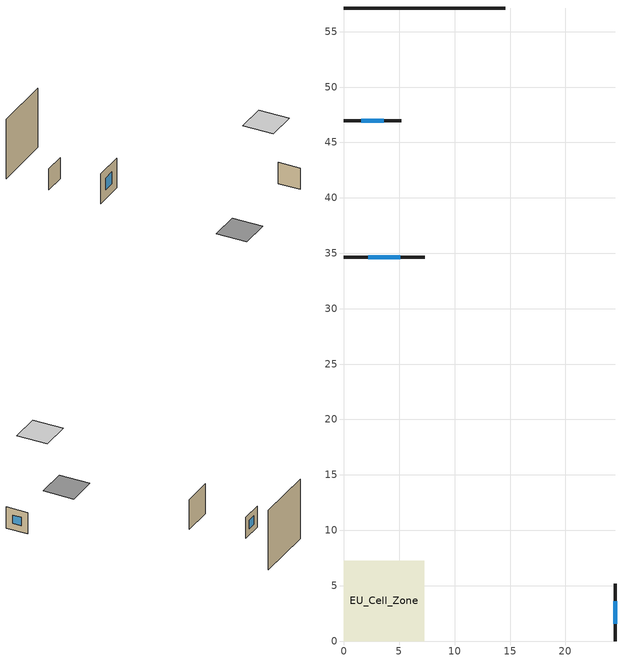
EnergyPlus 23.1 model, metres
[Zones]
EU_Cell_Zone
 floor othersidecoefficients (EU_ES.ME.TH.03.Gen.ReEx.001.001_floor_1_Construction): 0,0 7.25,0 7.25,7.25 0,7.25 z0
 wall outside (EU_ES.ME.TH.03.Gen.ReEx.001.001_wall_1_east_1_Construction): 24.49,0 24.49,5.17 z0:5.17
 wall outside (EU_ES.ME.TH.03.Gen.ReEx.001.001_wall_1_north_2_Construction): 0,34.66 7.31,34.66 z0:7.31
 wall outside (EU_ES.ME.TH.03.Gen.ReEx.001.001_wall_1_south_3_Construction): 5.17,46.97 0,46.97 z0:5.17
 wall othersidecoefficients (EU_ES.ME.TH.03.Gen.ReEx.001.001_thermal_bridge_Construction): 14.55,57.13 0,57.13 z0:14.55
 window (EU_ES.ME.TH.03.Gen.ReEx.001.001_window_east_1_Construction): 24.49,1.56 24.49,3.61 z1.56:3.61
 window (EU_ES.ME.TH.03.Gen.ReEx.001.001_window_north_2_Construction): 2.2,34.66 5.1,34.66 z2.2:5.1
 window (EU_ES.ME.TH.03.Gen.ReEx.001.001_window_south_3_Construction): 3.61,46.97 1.56,46.97 z1.56:3.61
 ceiling othersidecoefficients (EU_ES.ME.TH.03.Gen.ReEx.001.001_roof_1_Construction): 12.25,0 19.49,0 19.49,7.25 12.25,7.25 z20
[Building]
EU Step8 Campaign Cell: North Axis=0; Terrain=City; Solar Distribution=FullExterior
[Site:Location]
Madrid: Latitude=40.5; Longitude=-3.5; Time Zone=1; Elevation=609
[SizingPeriod:WeatherFileDays]
AnnualSizingPeriod: Begin Month=1; Begin Day of Month=1; End Month=12; End Day of Month=31; Use Weather File Daylight Saving Period=No; Use Weather File Rain and Snow Indicators=No
[MATERIAL]
EU_InternalMass_Material: Roughness=MediumRough; Thickness=0.1; Conductivity=1; Density=1800; Specific Heat=900; Thermal Absorptance=0.9; Solar Absorptance=0.7; Visible Absorptance=0.7
[MATERIAL:NOMASS] Roughness=MediumRough; Thermal Absorptance=0.9; Solar Absorptance=0.7; Visible Absorptance=0.7
Name | Thermal Resistance
EU_ES.ME.TH.03.Gen.ReEx.001.001_floor_1_NoMass | 1.47059
EU_ES.ME.TH.03.Gen.ReEx.001.001_roof_1_NoMass | 0.29976
EU_ES.ME.TH.03.Gen.ReEx.001.001_wall_1_east_1_NoMass; EU_ES.ME.TH.03.Gen.ReEx.001.001_wall_1_north_2_NoMass; EU_ES.ME.TH.03.Gen.ReEx.001.001_wall_1_south_3_NoMass | 0.488281
EU_ES.ME.TH.03.Gen.ReEx.001.001_thermal_bridge_NoMass | 8.33333
[WINDOWMATERIAL:SIMPLEGLAZINGSYSTEM] UFactor=3.672; Solar Heat Gain Coefficient=0.85; Visible Transmittance=0.85
EU_ES.ME.TH.03.Gen.ReEx.001.001_window_east_1_SimpleGlazing; EU_ES.ME.TH.03.Gen.ReEx.001.001_window_north_2_SimpleGlazing; EU_ES.ME.TH.03.Gen.ReEx.001.001_window_south_3_SimpleGlazing
[CONSTRUCTION]
EU_ES.ME.TH.03.Gen.ReEx.001.001_floor_1_Construction: EU_ES.ME.TH.03.Gen.ReEx.001.001_floor_1_NoMass
EU_ES.ME.TH.03.Gen.ReEx.001.001_roof_1_Construction: EU_ES.ME.TH.03.Gen.ReEx.001.001_roof_1_NoMass
EU_ES.ME.TH.03.Gen.ReEx.001.001_wall_1_east_1_Construction: EU_ES.ME.TH.03.Gen.ReEx.001.001_wall_1_east_1_NoMass
EU_ES.ME.TH.03.Gen.ReEx.001.001_window_east_1_Construction: EU_ES.ME.TH.03.Gen.ReEx.001.001_window_east_1_SimpleGlazing
EU_ES.ME.TH.03.Gen.ReEx.001.001_wall_1_north_2_Construction: EU_ES.ME.TH.03.Gen.ReEx.001.001_wall_1_north_2_NoMass
EU_ES.ME.TH.03.Gen.ReEx.001.001_window_north_2_Construction: EU_ES.ME.TH.03.Gen.ReEx.001.001_window_north_2_SimpleGlazing
EU_ES.ME.TH.03.Gen.ReEx.001.001_wall_1_south_3_Construction: EU_ES.ME.TH.03.Gen.ReEx.001.001_wall_1_south_3_NoMass
EU_ES.ME.TH.03.Gen.ReEx.001.001_window_south_3_Construction: EU_ES.ME.TH.03.Gen.ReEx.001.001_window_south_3_SimpleGlazing
EU_ES.ME.TH.03.Gen.ReEx.001.001_thermal_bridge_Construction: EU_ES.ME.TH.03.Gen.ReEx.001.001_thermal_bridge_NoMass
EU_InternalMass_Construction: EU_InternalMass_Material
[ZONE]
EU_Cell_Zone: Type=1; Multiplier=1; Ceiling Height=2.72727; Volume=324; Floor Area=59.4; Part of Total Floor Area=Yes
[INTERNALMASS]
EU_Cell_Zone_EU_InternalMass: Construction=EU_InternalMass_Construction; Zone or ZoneList=EU_Cell_Zone; Surface Area=59.4
[SURFACEPROPERTY:OTHERSIDECOEFFICIENTS] Combined ConvectiveRadiative Film Coefficient=0; Constant Temperature=0; Constant Temperature Coefficient=0; Ground Temperature Coefficient=0; Wind Speed Coefficient=0; Sinusoidal Variation of Constant Temperature Coefficient=No; Period of Sinusoidal Variation=24; Previous Other Side Temperature Coefficient=0
Name | External DryBulb Temperature Coefficient | Zone Air Temperature Coefficient
EU_ES.ME.TH.03.Gen.ReEx.001.001_floor_1_b0.5 | 0.5 | 0.5
EU_ES.ME.TH.03.Gen.ReEx.001.001_roof_1_b1; EU_ES.ME.TH.03.Gen.ReEx.001.001_wall_1_east_1_b1; EU_ES.ME.TH.03.Gen.ReEx.001.001_wall_1_north_2_b1; EU_ES.ME.TH.03.Gen.ReEx.001.001_wall_1_south_3_b1; EU_ES.ME.TH.03.Gen.ReEx.001.001_thermal_bridge_b1 | 1 | 0
[OTHEREQUIPMENT]
EU_Step8_InternalGain_es__ES.ME.TH.03.Gen.ReEx.001.001__f100_f100: Fuel Type=Electricity; Zone or ZoneList or Space or SpaceList=EU_Cell_Zone; Schedule=EU_Step8_GainSchedule_es__ES.ME.TH.03.Gen.ReEx.001.001__f100_f100; Design Level Calculation Method=Watts/Area; Power per Zone Floor Area=1; Fraction Latent=0; Fraction Radiant=0; Fraction Lost=0; Carbon Dioxide Generation Rate=0; EndUse Subcategory=EU_Step8_InternalGains
[ZONEVENTILATION:DESIGNFLOWRATE]
EU_ConstantAir_EU_Cell_Zone: Zone or ZoneList or Space or SpaceList=EU_Cell_Zone; Schedule=EU_AlwaysOn; Design Flow Rate Calculation Method=AirChanges/Hour; Air Changes per Hour=0.64; Ventilation Type=Natural; Fan Pressure Rise=0; Fan Total Efficiency=1; Constant Term Coefficient=1; Temperature Term Coefficient=0; Velocity Term Coefficient=0; Velocity Squared Term Coefficient=0; Minimum Indoor Temperature=-100; Maximum Indoor Temperature=100; Delta Temperature=-100; Minimum Outdoor Temperature=-100; Maximum Outdoor Temperature=100; Maximum Wind Speed=40
[HVACTEMPLATE:THERMOSTAT]
EU_HeatOnly_EU_Cell_Zone: Constant Heating Setpoint=20; Constant Cooling Setpoint=50
[HVACTEMPLATE:ZONE:IDEALLOADSAIRSYSTEM]
EU_Cell_Zone: Template Thermostat=EU_HeatOnly_EU_Cell_Zone; System Availability Schedule=EU_AlwaysOn; Maximum Heating Supply Air Temperature=50; Minimum Cooling Supply Air Temperature=13; Maximum Heating Supply Air Humidity Ratio=0.0156; Minimum Cooling Supply Air Humidity Ratio=0.0077; Heating Limit=NoLimit; Cooling Limit=NoLimit; Heating Availability Schedule=EU_AlwaysOn; Cooling Availability Schedule=EU_CoolingOff; Dehumidification Control Type=ConstantSensibleHeatRatio; Cooling Sensible Heat Ratio=0.7; Dehumidification Setpoint=60; Humidification Control Type=None; Humidification Setpoint=30; Outdoor Air Method=None; Outdoor Air Flow Rate per Person=0.00944; Outdoor Air Flow Rate per Zone Floor Area=0; Outdoor Air Flow Rate per Zone=0; Demand Controlled Ventilation Type=None; Outdoor Air Economizer Type=NoEconomizer; Heat Recovery Type=None; Sensible Heat Recovery Effectiveness=0.7; Latent Heat Recovery Effectiveness=0.65
[SIZING:ZONE]
EU_Cell_Zone: Zone Cooling Design Supply Air Temperature Input Method=SupplyAirTemperature; Zone Cooling Design Supply Air Temperature=13; Zone Heating Design Supply Air Temperature Input Method=SupplyAirTemperature; Zone Heating Design Supply Air Temperature=50; Zone Cooling Design Supply Air Humidity Ratio=0.008; Zone Heating Design Supply Air Humidity Ratio=0.008; Cooling Design Air Flow Method=DesignDay; Cooling Design Air Flow Rate=0; Cooling Minimum Air Flow per Zone Floor Area=0.000762; Cooling Minimum Air Flow=0; Cooling Minimum Air Flow Fraction=0.2; Heating Design Air Flow Method=DesignDay; Heating Design Air Flow Rate=0; Heating Maximum Air Flow per Zone Floor Area=0.002032; Heating Maximum Air Flow=0.141576; Heating Maximum Air Flow Fraction=0.3; Account for Dedicated Outdoor Air System=No; Dedicated Outdoor Air System Control Strategy=NeutralSupplyAir; Dedicated Outdoor Air Low Setpoint Temperature for Design=autosize; Dedicated Outdoor Air High Setpoint Temperature for Design=autosize; Zone Load Sizing Method=Sensible Load Only No Latent Load; Zone Latent Cooling Design Supply Air Humidity Ratio Input Method=HumidityRatioDifference; Zone Cooling Design Supply Air Humidity Ratio Difference=0.005; Zone Latent Heating Design Supply Air Humidity Ratio Input Method=HumidityRatioDifference; Zone Humidification Design Supply Air Humidity Ratio Difference=0.005
[SCHEDULE:CONSTANT]
Name | Hourly Value
EU_AlwaysOn | 1
EU_CoolingOff | 0
[SCHEDULE:FILE]
EU_Step8_GainSchedule_es__ES.ME.TH.03.Gen.ReEx.001.001__f100_f100: File=C:\Users\o_iseri\Desktop\OpenUBEM\openubem\outputs\eu_certified_rerun_2026-08-28\rep1\schedules\es__ES.ME.TH.03.Gen.ReEx.001.001__f100.csv; Column Number=1; Rows to Skip at Top=0; Number of Hours of Data=8760; Column Separator=Comma; Interpolate to Timestep=No; Minutes per Item=60; Adjust Schedule for Daylight Savings=Yes
